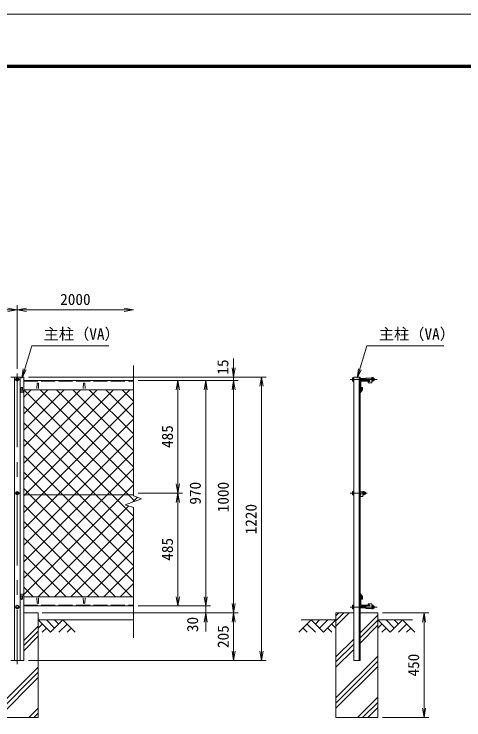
# Model space of a CAD drawing. Units: millimetres, scale not verified. Extents: x -4200 to 4200, y -2970 to 2970.
# Drawn here: x -1394 to 542, y -66 to 2970 of the extents above; entities that cross this region are included whole.
import ezdxf
from ezdxf.enums import TextEntityAlignment as Align

# ---------------------------------------------------------------- set-up
doc = ezdxf.new("R2010")
doc.units = ezdxf.units.MM
doc.header["$LTSCALE"] = 10
doc.linetypes.add('DASHED', pattern=[7.5, 6, -1.5])
doc.linetypes.add('USER1', pattern=[50.8, 31.75, -6.35, 6.35, -6.35])
for name, color, linetype, lineweight in [('0-1_D-STR1', 1, 'Continuous', 18), ('0-2_D-BMK', 2, 'USER1', 13), ('0-3_D-STR-DIM', 7, 'Continuous', 13), ('0-4_D-STR3', 3, 'Continuous', 13), ('0-5_D-BGD', 7, 'Continuous', 18), ('0-6_D-STR4', 7, 'Continuous', 18), ('0-7_D-DCR-HCH', 7, 'Continuous', 13), ('0-8_0', 7, 'Continuous', 18), ('0-9_D-STR2', 7, 'Continuous', 13), ('0-A_D-STR-TXT', 7, 'Continuous', 13), ('0-B_D-TTL', 7, 'Continuous', 18)]:
    doc.layers.add(name, color=color, linetype=linetype, lineweight=lineweight)
doc.styles.add('ＭＳ ゴシック', font='')
doc.styles.get('ＭＳ ゴシック').set_extended_font_data('MS Gothic')

# ---------------------------------------------------------------- blocks, each defined once
blk = doc.blocks.new('_Open')
at = {"layer": '0-8_0'}
blk.add_line((-10, 1.667), (0, 0), dxfattribs=at)
blk.add_lwpolyline([(-10, -1.667), (0, 0), (-10, 0)], dxfattribs=at)

msp = doc.modelspace()

# ---------------------------------------------------------------- linework, layer by layer
at = {"layer": '0-1_D-STR1'}
for p, q in [((-1407.97, 1408.92), (-1351.97, 1408.92)), ((-1392.47, 188.92), (-1392.47, 1408.92)), ((-1367.47, 188.92), (-1367.47, 1408.92)), ((-1351.97, 188.92), (-1351.97, 1408.92)), ((68.03, 188.92), (68.03, 1408.92)), ((95.03, 1408.92), (68.03, 1408.92)), ((92.03, 188.92), (92.03, 1408.92)), ((95.03, 188.92), (95.03, 1408.92)), ((-1351.97, 1393.92), (-879.97, 1393.92)), ((-1294.97, 1380.79), (-1295.72, 1359.29)), ((-1288.97, 1380.79), (-1288.22, 1359.29)), ((-1094.97, 1380.79), (-1095.72, 1359.29)), ((-1088.97, 1380.79), (-1088.22, 1359.29)), ((95.03, 1388.92), (95.03, 1353.92)), ((98.03, 1386.42), (98.03, 1355.92)), ((135.03, 1393.92), (100.03, 1393.92)), ((133.03, 1390.92), (102.53, 1390.92)), ((135.03, 1392.92), (135.03, 1393.92)), ((-1362.97, 1362.3), (-1363.72, 1340.8)), ((-1356.97, 1362.3), (-1356.22, 1340.8)), ((-879.97, 1353.92), (-1351.97, 1353.92)), ((102.03, 1354.42), (95.03, 1345.37)), ((96.03, 1353.92), (95.03, 1353.92)), ((105.03, 1353.3), (95.03, 1340.8)), ((95.03, 1345.37), (95.03, 1340.8)), ((102.03, 1364.3), (105.03, 1364.3)), ((102.03, 1364.3), (102.03, 1354.42)), ((105.03, 1364.3), (105.03, 1353.3)), ((-1362.97, 454.25), (-1363.72, 475.75)), ((-1356.97, 454.25), (-1356.22, 475.75)), ((-879.97, 463.92), (-1351.97, 463.92)), ((-1294.97, 437.05), (-1295.72, 458.55)), ((-1288.97, 437.05), (-1288.22, 458.55)), ((-1094.97, 437.05), (-1095.72, 458.55)), ((-1088.97, 437.05), (-1088.22, 458.55)), ((105.03, 464.65), (95.03, 477.15)), ((95.03, 472.58), (95.03, 477.15)), ((102.03, 463.53), (95.03, 472.58)), ((96.03, 463.92), (95.03, 463.92)), ((95.03, 463.92), (95.03, 428.92)), ((98.03, 461.92), (98.03, 431.42)), ((102.03, 453.65), (102.03, 463.53)), ((105.03, 453.65), (105.03, 464.65)), ((102.03, 453.65), (105.03, 453.65)), ((102.53, 426.92), (133.03, 426.92)), ((-1351.97, 423.92), (-879.97, 423.92)), ((100.03, 423.92), (135.03, 423.92)), ((135.03, 424.92), (135.03, 423.92)), ((-1407.97, 188.92), (-1351.97, 188.92)), ((95.03, 188.92), (68.03, 188.92))]:
    msp.add_line(p, q, dxfattribs=at)
at = {"layer": '0-1_D-STR1', "linetype": 'DASHED'}
for p, q in [((-1351.97, 1390.92), (-879.97, 1390.92)), ((-1351.97, 426.92), (-879.97, 426.92))]:
    msp.add_line(p, q, dxfattribs=at)
at = {"layer": '0-1_D-STR1'}
for centre, radius, start, end in [((-1291.97, 1379.54), 3.25, 22.61986, 157.38014), ((-1091.97, 1379.54), 3.25, 22.61986, 157.38014), ((100.03, 1388.92), 5, 90, 180), ((102.53, 1386.42), 4.5, 90, 180), ((133.03, 1392.92), 2, 270, 0), ((-1359.97, 1361.05), 3.25, 22.61986, 157.38014), ((96.03, 1355.92), 2, 270, 0), ((96.03, 461.92), 2, 0, 90), ((-1359.97, 455.5), 3.25, 202.61986, 337.38014), ((-1291.97, 438.3), 3.25, 202.61986, 337.38014), ((-1091.97, 438.3), 3.25, 202.61986, 337.38014), ((100.03, 428.92), 5, 180, 270), ((102.53, 431.42), 4.5, 180, 270), ((133.03, 424.92), 2, 0, 90)]:
    msp.add_arc(centre, radius, start, end, dxfattribs=at)
at = {"layer": '0-2_D-BMK'}
for p, q in [((-1369.97, 1398.42), (-1389.97, 1398.42)), ((-1379.97, 1423.92), (-1379.97, 173.92)), ((169.26, 1398.42), (53.03, 1398.42)), ((-1369.97, 908.92), (-1389.97, 908.92)), ((126.03, 908.92), (53.03, 908.92)), ((-1369.97, 419.42), (-1389.97, 419.42)), ((169.26, 419.42), (53.03, 419.42))]:
    msp.add_line(p, q, dxfattribs=at)
at = {"layer": '0-3_D-STR-DIM'}
for p, q in [((-1379.97, 1443.92), (-1379.97, 1717.7)), ((-1379.97, 1443.92), (-1379.97, 1717.7)), ((-3379.97, 1697.7), (-1379.97, 1697.7)), ((-1379.97, 1697.7), (-879.97, 1697.7)), ((-448.93, 1448.92), (-448.93, 1488.92)), ((-879.97, 1458.37), (-879.97, 898.14)), ((-1331.97, 1408.92), (-428.93, 1408.92)), ((-1331.97, 1408.92), (-308.93, 1408.92)), ((-448.93, 1393.92), (-448.93, 1408.92)), ((-328.93, 188.92), (-328.93, 1408.92)), ((-859.97, 1393.92), (-668.93, 1393.92)), ((-859.97, 1393.92), (-548.93, 1393.92)), ((-859.97, 1393.92), (-428.93, 1393.92)), ((-859.97, 1393.92), (-428.93, 1393.92)), ((-688.93, 908.92), (-688.93, 1393.92)), ((-568.93, 1393.92), (-568.93, 423.92)), ((-448.93, 1393.92), (-448.93, 393.92)), ((-448.93, 1353.92), (-448.93, 1313.92)), ((-915.21, 859.67), (-844.74, 885.32)), ((-844.74, 885.32), (-879.97, 898.14)), ((-859.97, 908.92), (-668.93, 908.92)), ((-859.97, 908.92), (-668.93, 908.92)), ((-688.93, 423.92), (-688.93, 908.92)), ((-879.97, 846.84), (-915.21, 859.67)), ((-879.97, 846.84), (-879.97, 286.61)), ((-568.93, 463.92), (-568.93, 503.92)), ((-859.97, 423.92), (-668.93, 423.92)), ((-859.97, 423.92), (-548.93, 423.92)), ((-859.97, 423.92), (-548.93, 423.92)), ((-568.93, 423.92), (-568.93, 393.92)), ((-1272.2, 393.92), (-428.93, 393.92)), ((-1269.97, 393.92), (-548.93, 393.92)), ((-1269.97, 393.92), (-428.93, 393.92)), ((-448.93, 393.92), (-448.93, 188.92)), ((191.53, 393.92), (390.54, 393.92)), ((370.54, -56.08), (370.54, 393.92)), ((-568.93, 353.92), (-568.93, 313.92)), ((-1331.97, 188.92), (-428.93, 188.92)), ((-1331.97, 188.92), (-308.93, 188.92)), ((191.53, -56.08), (390.54, -56.08))]:
    msp.add_line(p, q, dxfattribs=at)
at = {"layer": '0-4_D-STR3'}
for p, q in [((-1379.97, 1405.92), (-1386.47, 1402.17)), ((-1386.47, 1402.17), (-1386.47, 1394.66)), ((-1373.47, 1402.17), (-1379.97, 1405.92)), ((-1373.47, 1394.66), (-1373.47, 1402.17)), ((62.73, 1404.72), (63.42, 1405.92)), ((62.73, 1404.72), (62.73, 1392.12)), ((68.03, 1405.92), (63.42, 1405.92)), ((68.03, 1402.17), (63.42, 1402.17)), ((68.03, 1405.92), (68.03, 1390.91)), ((95.03, 1402.42), (120.28, 1402.42)), ((95.03, 1401.67), (120.28, 1401.67)), ((145.28, 1404.42), (120.28, 1404.42)), ((120.28, 1404.42), (120.28, 1393.92)), ((145.28, 1404.65), (145.28, 1392.31)), ((145.28, 1404.65), (145.28, 1392.31)), ((145.28, 1404.42), (145.28, 1384.42)), ((146.28, 1406.52), (150.78, 1406.52)), ((150.78, 1402.47), (146.28, 1402.47)), ((151.78, 1404.65), (151.78, 1392.31)), ((151.78, 1404.65), (151.78, 1392.31)), ((-1386.47, 1394.66), (-1379.97, 1390.91)), ((-1379.97, 1390.91), (-1373.47, 1394.66)), ((62.73, 1392.12), (63.42, 1390.91)), ((68.03, 1394.66), (63.42, 1394.66)), ((68.03, 1390.91), (63.42, 1390.91)), ((95.03, 1395.17), (120.28, 1395.17)), ((95.03, 1394.42), (120.28, 1394.42)), ((135.03, 1393.92), (120.28, 1393.92)), ((135.03, 1389.42), (130.28, 1389.42)), ((130.28, 1389.42), (130.28, 1384.42)), ((145.28, 1384.42), (130.28, 1384.42)), ((150.78, 1394.37), (146.28, 1394.37)), ((146.28, 1390.32), (150.78, 1390.32)), ((62.73, 915.22), (63.42, 916.42)), ((62.73, 915.22), (62.73, 902.62)), ((68.03, 916.42), (63.42, 916.42)), ((68.03, 912.67), (63.42, 912.67)), ((68.03, 916.42), (68.03, 901.41)), ((107.03, 914.92), (95.03, 914.92)), ((107.03, 916.42), (112.8, 916.42)), ((107.03, 901.41), (107.03, 916.42)), ((107.03, 914.92), (107.03, 894.92)), ((107.03, 912.67), (112.8, 912.67)), ((112.8, 916.42), (113.53, 915.17)), ((113.53, 902.67), (113.53, 915.17)), ((113.53, 912.92), (116.83, 912.92)), ((116.83, 912.92), (118.03, 911.72)), ((116.83, 912.92), (116.83, 904.92)), ((118.03, 911.72), (118.03, 906.12)), ((-879.97, 902.17), (-1351.97, 902.17)), ((62.73, 902.62), (63.42, 901.41)), ((68.03, 905.16), (63.42, 905.16)), ((68.03, 901.41), (63.42, 901.41)), ((96.78, 904.42), (95.03, 904.42)), ((96.78, 899.92), (95.03, 899.92)), ((107.03, 894.92), (95.03, 894.92)), ((107.03, 905.16), (112.8, 905.16)), ((107.03, 901.41), (112.8, 901.41)), ((112.8, 901.41), (113.53, 902.67)), ((113.53, 904.92), (116.83, 904.92)), ((116.83, 904.92), (118.03, 906.12)), ((62.73, 425.72), (63.42, 426.92)), ((62.73, 413.12), (62.73, 425.72)), ((68.03, 426.92), (63.42, 426.92)), ((68.03, 411.91), (68.03, 426.92)), ((130.28, 428.42), (130.28, 433.42)), ((145.28, 433.42), (130.28, 433.42)), ((135.03, 428.42), (130.28, 428.42)), ((145.28, 413.42), (145.28, 433.42)), ((145.28, 413.18), (145.28, 425.53)), ((145.28, 413.18), (145.28, 425.53)), ((146.28, 427.52), (150.78, 427.52)), ((151.78, 413.18), (151.78, 425.53)), ((151.78, 413.18), (151.78, 425.53)), ((62.73, 413.12), (63.42, 411.91)), ((68.03, 423.17), (63.42, 423.17)), ((68.03, 415.66), (63.42, 415.66)), ((68.03, 411.91), (63.42, 411.91)), ((95.03, 423.42), (120.28, 423.42)), ((95.03, 422.67), (120.28, 422.67)), ((95.03, 416.17), (120.28, 416.17)), ((95.03, 415.42), (120.28, 415.42)), ((120.28, 413.42), (120.28, 423.92)), ((135.03, 423.92), (120.28, 423.92)), ((145.28, 413.42), (120.28, 413.42)), ((150.78, 423.47), (146.28, 423.47)), ((150.78, 415.37), (146.28, 415.37)), ((146.28, 411.32), (150.78, 411.32))]:
    msp.add_line(p, q, dxfattribs=at)
for points in [[(-1373.47, 912.67), (-1379.97, 916.42), (-1386.47, 912.67), (-1386.47, 905.16), (-1379.97, 901.41), (-1373.47, 905.16)], [(-1373.47, 415.66), (-1379.97, 411.91), (-1386.47, 415.66), (-1386.47, 423.17), (-1379.97, 426.92), (-1373.47, 423.17)]]:
    msp.add_lwpolyline(points, close=True, dxfattribs=at)
for centre in [(-1379.97, 1398.42), (-1379.97, 908.92), (-1379.97, 419.42)]:
    msp.add_circle(centre, 6.25, dxfattribs=at)
for centre, radius, start, end in [((75.26, 1398.42), 12.42, 162.4121, 197.5879), ((66.17, 1404.05), 3.32, 145.61585, 214.38415), ((147.82, 1404.49), 2.54, 127.21089, 232.78911), ((153.98, 1398.42), 8.7, 152.26063, 207.73937), ((149.24, 1404.49), 2.54, 307.21089, 52.78911), ((143.08, 1398.42), 8.7, 332.26063, 27.73937), ((152.15, 1405.36), 0.5, 189.83916, 262.83194), ((151.28, 1398.42), 6.5, 277.16806, 82.83194), ((66.17, 1392.79), 3.32, 145.61585, 214.38415), ((135.03, 1391.67), 2.25, 270, 90), ((147.83, 1392.34), 2.55, 127.42505, 232.57495), ((149.23, 1392.34), 2.55, 307.42505, 52.57495), ((152.15, 1391.47), 0.5, 97.16806, 163.42019), ((75.26, 908.92), 12.42, 162.4121, 197.5879), ((66.17, 914.55), 3.32, 145.61585, 214.38415), ((110.06, 914.55), 3.32, 325.61586, 34.38414), ((100.96, 908.92), 12.42, 342.4121, 17.5879), ((66.17, 903.29), 3.32, 145.61585, 214.38415), ((96.78, 902.17), 2.25, 270, 90), ((110.06, 903.29), 3.32, 325.61585, 34.38416), ((66.17, 425.05), 3.32, 145.61585, 214.38415), ((135.03, 426.17), 2.25, 270, 90), ((147.83, 425.49), 2.55, 127.42505, 232.57495), ((149.23, 425.49), 2.55, 307.42505, 52.57495), ((152.15, 426.36), 0.5, 196.57981, 262.83194), ((151.28, 419.42), 6.5, 277.16806, 82.83194), ((75.26, 419.42), 12.42, 162.4121, 197.5879), ((66.17, 413.79), 3.32, 145.61585, 214.38415), ((153.98, 419.42), 8.7, 152.26063, 207.73937), ((147.82, 413.34), 2.54, 127.21089, 232.78911), ((143.08, 419.42), 8.7, 332.26063, 27.73937), ((149.24, 413.34), 2.54, 307.21089, 52.78911), ((152.15, 412.47), 0.5, 97.16806, 170.16084)]:
    msp.add_arc(centre, radius, start, end, dxfattribs=at)
at = {"layer": '0-5_D-BGD'}
for p, q in [((-1289.97, 363.92), (-879.97, 363.92)), ((-158.47, 363.92), (-8.47, 363.92)), ((321.53, 363.92), (171.53, 363.92))]:
    msp.add_line(p, q, dxfattribs=at)
at = {"layer": '0-6_D-STR4'}
for p, q in [((-1289.97, 393.92), (-1351.97, 393.92)), ((-1289.97, 393.92), (-1289.97, -56.08)), ((-8.47, 393.92), (-8.47, -56.08)), ((68.03, 393.92), (-8.47, 393.92)), ((171.53, 393.92), (95.03, 393.92)), ((171.53, 393.92), (171.53, -56.08)), ((-1289.97, -56.08), (-1469.97, -56.08)), ((171.53, -56.08), (-8.47, -56.08))]:
    msp.add_line(p, q, dxfattribs=at)
at = {"layer": '0-7_D-DCR-HCH'}
for p, q in [((-8.47, 337.64), (47.8, 393.92)), ((-8.47, 359.74), (25.7, 393.92)), ((-8.47, 381.84), (3.61, 393.92)), ((95.03, 308.56), (171.53, 385.06)), ((-1351.97, 275.77), (-1289.97, 337.77)), ((-1236.76, 310.71), (-1289.97, 363.92)), ((-1272.24, 346.18), (-1289.97, 328.52)), ((-1219.03, 328.44), (-1254.5, 363.92)), ((-1183.55, 363.92), (-1236.76, 310.71)), ((-1201.2, 346.09), (-1219.03, 363.92)), ((-1165.81, 346.18), (-1201.45, 310.71)), ((-1183.55, 363.92), (-1130.34, 310.71)), ((-114.9, 363.92), (-168.11, 310.71)), ((-132.63, 346.18), (-97, 310.71)), ((-114.9, 363.92), (-61.68, 310.71)), ((-97.16, 346.18), (-79.42, 363.92)), ((-79.42, 328.44), (-43.95, 363.92)), ((-61.68, 310.71), (-8.47, 363.92)), ((-26.21, 346.18), (-8.47, 328.52)), ((95.03, 286.47), (171.53, 362.97)), ((95.03, 264.37), (171.53, 340.87)), ((224.74, 310.71), (171.53, 363.92)), ((189.27, 346.18), (171.53, 328.52)), ((242.48, 328.44), (207, 363.92)), ((277.95, 363.92), (224.74, 310.71)), ((260.31, 346.09), (242.48, 363.92)), ((295.69, 346.18), (260.05, 310.71)), ((277.95, 363.92), (331.16, 310.71)), ((-1351.97, 253.68), (-1289.97, 315.68)), ((-1254.5, 328.44), (-1272.32, 310.71)), ((-1148.08, 328.44), (-1165.89, 310.71)), ((-150.37, 328.44), (-132.55, 310.71)), ((-43.95, 328.44), (-26.13, 310.71)), ((207, 328.44), (189.18, 310.71)), ((313.43, 328.44), (295.61, 310.71)), ((-1351.97, 231.58), (-1289.97, 293.58)), ((-8.47, 205.06), (68.03, 281.56)), ((-8.47, 182.97), (68.03, 259.47)), ((-8.47, 160.87), (68.03, 237.37)), ((-8.47, 28.29), (171.53, 208.29)), ((-8.47, 6.19), (171.53, 186.19)), ((-1469.97, -19), (-1289.97, 161)), ((-8.47, -15.91), (171.53, 164.09)), ((-1469.97, -41.1), (-1289.97, 138.9)), ((-1462.86, -56.08), (-1289.97, 116.8)), ((83.94, -56.08), (171.53, 31.51)), ((106.03, -56.08), (171.53, 9.41)), ((-1330.28, -56.08), (-1289.97, -15.78)), ((128.13, -56.08), (171.53, -12.69)), ((-1308.18, -56.08), (-1289.97, -37.88))]:
    msp.add_line(p, q, dxfattribs=at)
at = {"layer": '0-9_D-STR2'}
for p, q in [((-1351.97, 1321.53), (-1319.59, 1353.92)), ((-1351.97, 1250.82), (-1248.88, 1353.92)), ((-1351.97, 1180.11), (-1178.16, 1353.92)), ((-1351.97, 1109.4), (-1107.45, 1353.92)), ((-1351.97, 1038.69), (-1036.74, 1353.92)), ((-1351.97, 967.98), (-966.03, 1353.92)), ((-879.97, 951.75), (-1282.14, 1353.92)), ((-879.97, 1022.46), (-1211.43, 1353.92)), ((-879.97, 1093.17), (-1140.72, 1353.92)), ((-879.97, 1163.88), (-1070.01, 1353.92)), ((-879.97, 1234.6), (-999.3, 1353.92)), ((-879.97, 1305.31), (-928.59, 1353.92)), ((-971.81, 902.17), (-1351.97, 1282.33)), ((-1276.36, 902.17), (-879.97, 1298.55)), ((-1205.65, 902.17), (-879.97, 1227.84)), ((-1042.52, 902.17), (-1351.97, 1211.62)), ((-1134.94, 902.17), (-879.97, 1157.13)), ((-1113.23, 902.17), (-1351.97, 1140.91)), ((-1183.94, 902.17), (-1351.97, 1070.2)), ((-1064.23, 902.17), (-879.97, 1086.42)), ((-993.52, 902.17), (-879.97, 1015.71)), ((-1254.65, 902.17), (-1351.97, 999.49)), ((-922.81, 902.17), (-879.97, 945)), ((-1351.97, 826.55), (-1276.36, 902.17)), ((-1351.97, 755.84), (-1205.65, 902.17)), ((-1351.97, 685.13), (-1134.94, 902.17)), ((-1351.97, 614.42), (-1064.23, 902.17)), ((-1351.97, 543.71), (-993.52, 902.17)), ((-1351.97, 473), (-922.81, 902.17)), ((-879.97, 527.49), (-1254.65, 902.17)), ((-879.97, 598.2), (-1183.94, 902.17)), ((-879.97, 668.91), (-1113.23, 902.17)), ((-879.97, 739.62), (-1042.52, 902.17)), ((-879.97, 810.33), (-971.81, 902.17)), ((-882.8, 871.46), (-862.49, 891.78)), ((-957.82, 463.92), (-1351.97, 858.07)), ((-1290.35, 463.92), (-900.1, 854.16)), ((-1219.64, 463.92), (-879.97, 803.58)), ((-1028.53, 463.92), (-1351.97, 787.36)), ((-1148.93, 463.92), (-879.97, 732.87)), ((-1099.25, 463.92), (-1351.97, 716.65)), ((-1169.96, 463.92), (-1351.97, 645.94)), ((-1078.21, 463.92), (-879.97, 662.16)), ((-1007.5, 463.92), (-879.97, 591.45)), ((-1240.67, 463.92), (-1351.97, 575.22)), ((-936.79, 463.92), (-879.97, 520.74)), ((-1311.38, 463.92), (-1351.97, 504.51))]:
    msp.add_line(p, q, dxfattribs=at)
for points in [[(-1351.97, 897.26), (-1347.07, 902.17), (-895.32, 1353.92)], [(-873.71, 874.77), (-901.1, 902.17), (-1351.97, 1353.04)], [(-887.11, 463.92), (-1325.36, 902.17), (-1351.97, 928.78)]]:
    msp.add_lwpolyline(points, dxfattribs=at)
at = {"layer": '0-A_D-STR-TXT'}
for points in [[(-986.26, 1542.8), (-1317.64, 1542.8), (-1359.33, 1405.13)], [(456.21, 1542.8), (124.83, 1542.8), (83.14, 1405.13)]]:
    msp.add_lwpolyline(points, dxfattribs=at)
at = {"layer": '0-B_D-TTL', "color": 2}
msp.add_lwpolyline([(-4200, 2970), (4200, 2970), (4200, -2970), (-4200, -2970)], close=True, dxfattribs=at)
at = {"layer": '0-B_D-TTL'}
for points in [[(-3930, 2750), (3930, 2750), (3930, -2750), (-3930, -2750)], [(-3927.5, 2747.5), (3927.5, 2747.5), (3927.5, -2747.5), (-3927.5, -2747.5)], [(-3925, 2745), (3925, 2745), (3925, -2745), (-3925, -2745)], [(-3922.5, 2742.5), (3922.5, 2742.5), (3922.5, -2742.5), (-3922.5, -2742.5)], [(-3920, 2740), (3920, 2740), (3920, -2740), (-3920, -2740)]]:
    msp.add_lwpolyline(points, close=True, dxfattribs=at)

# ---------------------------------------------------------------- block references
at = {"layer": '0-3_D-STR-DIM', "xscale": 4, "yscale": 4}
for p in [(-1379.97, 1697.7), (-879.97, 1697.7)]:
    msp.add_blockref('_Open', p, dxfattribs=at)
for p, rotation in [((-1379.97, 1697.7), 180), ((-448.93, 1408.92), 270), ((-328.93, 1408.92), 90), ((-688.93, 1393.92), 90), ((-568.93, 1393.92), 90), ((-448.93, 1393.92), 90), ((-448.93, 1393.92), 90), ((-688.93, 908.92), 270), ((-688.93, 908.92), 90), ((-688.93, 423.92), 270), ((-568.93, 423.92), 270), ((-568.93, 423.92), 270), ((-448.93, 393.92), 270), ((-568.93, 393.92), 90), ((-448.93, 393.92), 90), ((370.54, 393.92), 90), ((-448.93, 188.92), 270), ((-328.93, 188.92), 270), ((370.54, -56.08), 270)]:
    msp.add_blockref('_Open', p, dxfattribs=dict(at, rotation=rotation))
at = {"layer": '0-A_D-STR-TXT', "xscale": 4, "yscale": 4, "rotation": 253.14944}
for p in [(-1359.91, 1403.22), (82.56, 1403.22)]:
    msp.add_blockref('_Open', p, dxfattribs=at)

# ---------------------------------------------------------------- texts
at = {"layer": '0-3_D-STR-DIM', "style": 'ＭＳ ゴシック'}
msp.add_text('2000', height=48.09, dxfattribs=at).set_placement((-1195.24, 1704.45), align=Align.BOTTOM_LEFT)
for s, p in [('15', (-457.09, 1419.08)), ('485', (-695.68, 1103.56)), ('970', (-575.68, 859.78)), ('1000', (-455.68, 827)), ('1220', (-335.68, 732)), ('485', (-695.68, 618.56)), ('30', (-587.19, 311.49)), ('205', (-455.68, 243.05)), ('450', (363.79, 120.41))]:
    msp.add_text(s, height=48.09, rotation=90, dxfattribs=at).set_placement(p, align=Align.BOTTOM_LEFT)
at = {"layer": '0-A_D-STR-TXT', "style": 'ＭＳ ゴシック'}
for p in [(-1266.72, 1555.38), (175.76, 1555.38)]:
    msp.add_text('主柱（VA）', height=48.09, dxfattribs=at).set_placement(p, align=Align.BOTTOM_LEFT)

doc.saveas('drawing.dxf')
